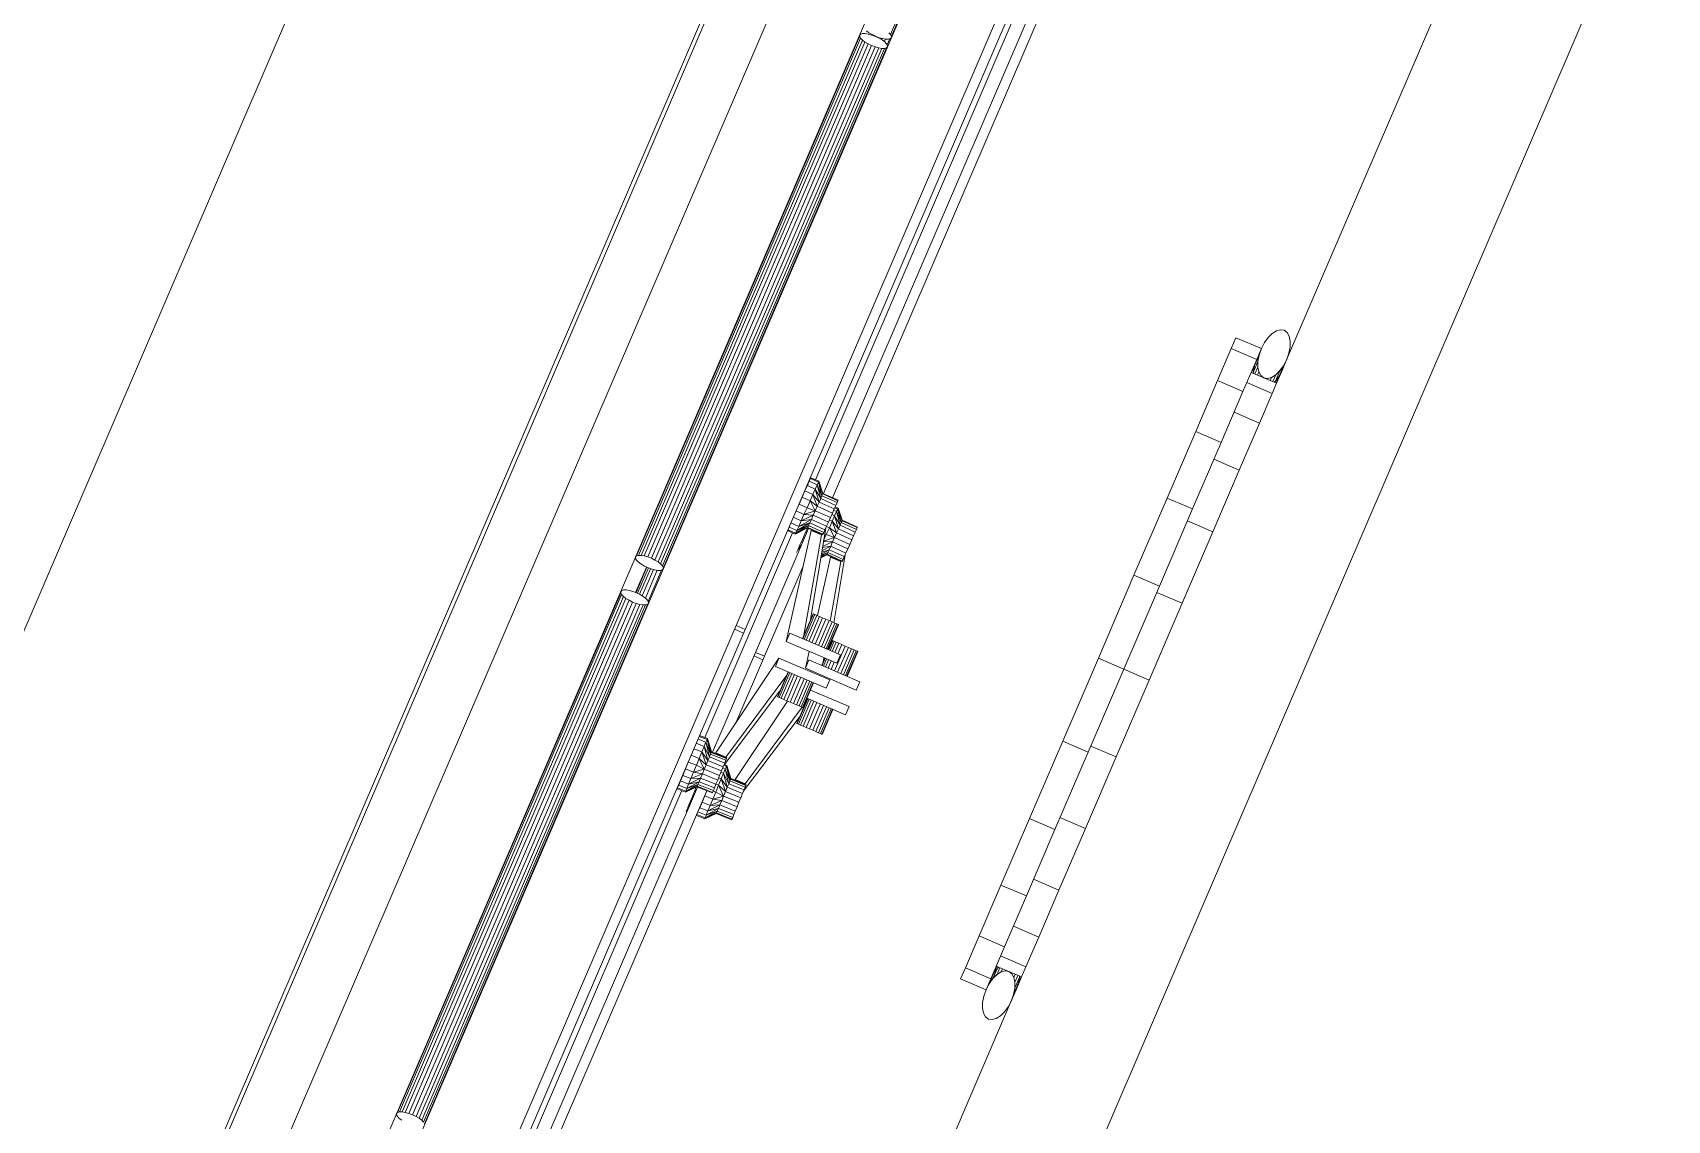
# Model space of a CAD drawing. Header units: metres. Extents: x -48 to 2360, y -1392 to 453.
# Drawn here: x 280.662 to 281.509, y -1328.339 to -1327.775 of the extents above; entities that cross this region are included whole.
import ezdxf

# ---------------------------------------------------------------- set-up
doc = ezdxf.new("R2010")
doc.units = ezdxf.units.M
doc.layers.add('MUEBLES', color=223, linetype='Continuous', lineweight=5, transparency=0.3)
doc.layers.add('TODO', color=210, linetype='Continuous', lineweight=5)

msp = doc.modelspace()

# ---------------------------------------------------------------- linework, layer by layer
at = {"layer": 'MUEBLES', "transparency": 33554687}
for p, q in [((281.28684, -1327.19937), (280.56762, -1328.87432)), ((280.61077, -1328.89284), (281.32999, -1327.21789)), ((281.34437, -1327.22407), (280.62515, -1328.89902)), ((281.02637, -1328.08202), (281.39486, -1327.22387)), ((281.39736, -1327.23098), (281.03106, -1328.08403)), ((280.41933, -1329.13968), (281.21259, -1327.29231)), ((281.07174, -1328.01359), (281.36511, -1327.33037)), ((281.36984, -1327.33228), (281.07638, -1328.01571)), ((281.06746, -1328.0064), (281.33832, -1327.3756)), ((281.31185, -1327.94424), (281.5314, -1327.43292)), ((281.04197, -1328.75435), (281.57081, -1327.52277)), ((281.10645, -1327.7755), (281.16559, -1327.63776)), ((281.10692, -1327.77639), (281.16606, -1327.63864)), ((281.09042, -1327.77648), (281.03258, -1327.91119)), ((281.0909, -1327.77736), (281.0333, -1327.9115)), ((281.09044, -1327.77576), (281.09042, -1327.77648)), ((281.09042, -1327.77648), (281.0909, -1327.77736)), ((281.09095, -1327.77524), (281.09044, -1327.77576)), ((281.0909, -1327.77736), (281.09183, -1327.77835)), ((281.09192, -1327.77498), (281.09095, -1327.77524)), ((281.09328, -1327.77497), (281.09192, -1327.77498)), ((281.09493, -1327.77523), (281.09328, -1327.77497)), ((281.0939, -1327.77353), (281.09522, -1327.77454)), ((281.09676, -1327.77574), (281.09493, -1327.77523)), ((281.09522, -1327.77454), (281.09685, -1327.77553)), ((281.09866, -1327.77646), (281.09676, -1327.77574)), ((281.09685, -1327.77553), (281.09868, -1327.77641)), ((281.09814, -1327.77626), (281.09818, -1327.77617)), ((281.09842, -1327.77628), (281.09839, -1327.77635)), ((281.10049, -1327.77734), (281.09866, -1327.77646)), ((281.09868, -1327.77641), (281.10058, -1327.77713)), ((281.09914, -1327.77658), (281.0991, -1327.77667)), ((281.10031, -1327.77702), (281.10023, -1327.77721)), ((281.10212, -1327.77832), (281.10049, -1327.77734)), ((281.10058, -1327.77713), (281.10241, -1327.77763)), ((281.10187, -1327.77748), (281.10164, -1327.77803)), ((281.10241, -1327.77763), (281.10407, -1327.77789)), ((281.10377, -1327.77785), (281.10321, -1327.77916)), ((281.10407, -1327.77789), (281.10542, -1327.77789)), ((281.10467, -1327.78088), (281.10603, -1327.77772)), ((281.10542, -1327.77789), (281.10639, -1327.77762)), ((281.10645, -1327.7755), (281.10552, -1327.77452)), ((281.10639, -1327.77762), (281.1069, -1327.77711)), ((281.10692, -1327.77639), (281.10645, -1327.7755)), ((281.1069, -1327.77711), (281.10692, -1327.77639)), ((281.09183, -1327.77835), (281.03444, -1327.91199)), ((281.09315, -1327.77937), (281.03593, -1327.91263)), ((281.09478, -1327.78035), (281.03766, -1327.91338)), ((281.09661, -1327.78123), (281.03953, -1327.91418)), ((281.04139, -1327.91498), (281.09851, -1327.78195)), ((281.04312, -1327.91572), (281.10034, -1327.78245)), ((281.04461, -1327.91636), (281.102, -1327.78271)), ((281.04575, -1327.91685), (281.10335, -1327.78271)), ((281.04647, -1327.91716), (281.10432, -1327.78244)), ((281.09183, -1327.77835), (281.09315, -1327.77937)), ((281.09315, -1327.77937), (281.09478, -1327.78035)), ((281.09478, -1327.78035), (281.09661, -1327.78123)), ((281.09661, -1327.78123), (281.09851, -1327.78195)), ((281.09851, -1327.78195), (281.10034, -1327.78245)), ((281.10034, -1327.78245), (281.102, -1327.78271)), ((281.102, -1327.78271), (281.10335, -1327.78271)), ((281.10345, -1327.77934), (281.10212, -1327.77832)), ((281.10335, -1327.78271), (281.10432, -1327.78244)), ((281.10438, -1327.78033), (281.10345, -1327.77934)), ((281.10432, -1327.78244), (281.10483, -1327.78193)), ((281.10485, -1327.78121), (281.10438, -1327.78033)), ((281.10483, -1327.78193), (281.10485, -1327.78121)), ((281.03258, -1327.91119), (280.97473, -1328.04591)), ((281.0333, -1327.9115), (280.9757, -1328.04564)), ((281.03444, -1327.91199), (280.97705, -1328.04564)), ((281.03593, -1327.91263), (280.97871, -1328.0459)), ((281.03766, -1327.91338), (280.98054, -1328.0464)), ((280.98244, -1328.04712), (281.03953, -1327.91418)), ((280.98426, -1328.048), (281.04139, -1327.91498)), ((280.9859, -1328.04899), (281.04312, -1327.91572)), ((280.98722, -1328.05001), (281.04461, -1327.91636)), ((280.98815, -1328.05099), (281.04575, -1327.91685)), ((280.98863, -1328.05187), (281.04647, -1327.91716)), ((281.30444, -1327.93049), (281.30229, -1327.93259)), ((281.30664, -1327.92912), (281.30444, -1327.93049)), ((281.30876, -1327.92857), (281.30664, -1327.92912)), ((281.31064, -1327.92888), (281.30876, -1327.92857)), ((281.31216, -1327.93003), (281.31064, -1327.92888)), ((281.31322, -1327.93195), (281.31216, -1327.93003)), ((281.28317, -1327.93838), (281.27603, -1327.95499)), ((281.2856, -1327.93272), (281.28317, -1327.93838)), ((281.29634, -1327.94404), (281.28317, -1327.93838)), ((281.29877, -1327.93837), (281.2856, -1327.93272)), ((281.29634, -1327.94404), (281.29877, -1327.93837)), ((281.29756, -1327.94181), (281.29868, -1327.93858)), ((281.29877, -1327.93837), (281.29762, -1327.94165)), ((281.29868, -1327.93858), (281.29873, -1327.93848)), ((281.30036, -1327.93528), (281.29877, -1327.93837)), ((281.30229, -1327.93259), (281.30036, -1327.93528)), ((281.31308, -1327.94074), (281.3137, -1327.93749)), ((281.31375, -1327.93449), (281.31322, -1327.93195)), ((281.3137, -1327.93749), (281.31375, -1327.93449)), ((281.2892, -1327.96065), (281.29634, -1327.94404)), ((281.2937, -1327.95078), (281.29524, -1327.94721)), ((281.29466, -1327.95036), (281.29696, -1327.94501)), ((281.29466, -1327.95036), (281.29524, -1327.94721)), ((281.29524, -1327.94721), (281.29756, -1327.94181)), ((281.29524, -1327.94721), (281.29634, -1327.94404)), ((281.29693, -1327.94797), (281.29696, -1327.94501)), ((281.29696, -1327.94501), (281.29756, -1327.94181)), ((281.29701, -1327.94491), (281.29696, -1327.94791)), ((281.29762, -1327.94165), (281.29701, -1327.94491)), ((281.31028, -1327.94727), (281.30796, -1327.95267)), ((281.31028, -1327.94727), (281.30837, -1327.94991)), ((281.30841, -1327.9498), (281.31034, -1327.94712)), ((281.31185, -1327.94424), (281.3095, -1327.94969)), ((281.31185, -1327.94424), (281.31028, -1327.94727)), ((281.31034, -1327.94712), (281.31194, -1327.94403)), ((281.31188, -1327.94413), (281.31185, -1327.94424)), ((281.31194, -1327.94403), (281.31308, -1327.94074)), ((281.27603, -1327.95499), (281.26469, -1327.98141)), ((281.2892, -1327.96065), (281.27603, -1327.95499)), ((281.3044, -1327.96159), (281.29123, -1327.95593)), ((281.30665, -1327.95634), (281.29348, -1327.95069)), ((281.29436, -1327.95107), (281.29466, -1327.95036)), ((281.29466, -1327.95119), (281.29466, -1327.95036)), ((281.29541, -1327.95151), (281.29693, -1327.94797)), ((281.29677, -1327.9521), (281.29747, -1327.95048)), ((281.29747, -1327.95048), (281.29693, -1327.94797)), ((281.29696, -1327.94791), (281.29748, -1327.95045)), ((281.29854, -1327.95237), (281.29747, -1327.95048)), ((281.29748, -1327.95045), (281.29854, -1327.95236)), ((281.29836, -1327.95278), (281.29854, -1327.95237)), ((281.29854, -1327.95236), (281.30006, -1327.95351)), ((281.30006, -1327.95351), (281.29854, -1327.95237)), ((281.30006, -1327.95351), (281.30195, -1327.95383)), ((281.30195, -1327.95383), (281.30006, -1327.95351)), ((281.30195, -1327.95383), (281.30177, -1327.95425)), ((281.30195, -1327.95383), (281.30406, -1327.95328)), ((281.30405, -1327.95331), (281.30195, -1327.95383)), ((281.30405, -1327.95331), (281.30336, -1327.95493)), ((281.30624, -1327.95197), (281.30405, -1327.95331)), ((281.30406, -1327.95328), (281.30627, -1327.95191)), ((281.30624, -1327.95197), (281.30472, -1327.95551)), ((281.30607, -1327.95526), (281.30547, -1327.95583)), ((281.30607, -1327.95526), (281.30577, -1327.95596)), ((281.30837, -1327.94991), (281.30607, -1327.95526)), ((281.30796, -1327.95267), (281.30607, -1327.95526)), ((281.30837, -1327.94991), (281.30624, -1327.95197)), ((281.30627, -1327.95191), (281.30841, -1327.9498)), ((281.30796, -1327.95267), (281.30642, -1327.95625)), ((281.3095, -1327.94969), (281.30665, -1327.95634)), ((281.3095, -1327.94969), (281.30796, -1327.95267)), ((281.27786, -1327.98707), (281.2892, -1327.96065)), ((281.29779, -1327.97697), (281.3044, -1327.96159)), ((281.3044, -1327.96159), (281.30665, -1327.95634)), ((281.29779, -1327.97697), (281.28462, -1327.97131)), ((281.26469, -1327.98141), (281.2499, -1328.01585)), ((281.27786, -1327.98707), (281.26469, -1327.98141)), ((281.28729, -1328.00143), (281.29779, -1327.97697)), ((281.26307, -1328.0215), (281.27786, -1327.98707)), ((281.28729, -1328.00143), (281.27412, -1327.99578)), ((281.06426, -1328.00714), (281.06487, -1328.00578)), ((281.06487, -1328.00578), (281.06508, -1328.00531)), ((281.06487, -1328.00578), (281.06901, -1328.00767)), ((281.06508, -1328.00531), (281.06922, -1328.0072)), ((281.2736, -1328.03332), (281.28729, -1328.00143)), ((281.06056, -1328.01545), (281.06203, -1328.01215)), ((281.06089, -1328.01472), (281.06083, -1328.01469)), ((281.06168, -1328.01295), (281.0616, -1328.01291)), ((281.06203, -1328.01215), (281.0633, -1328.00932)), ((281.06203, -1328.01215), (281.06617, -1328.01404)), ((281.06228, -1328.01159), (281.06219, -1328.01154)), ((281.06267, -1328.01073), (281.06255, -1328.01068)), ((281.0628, -1328.01044), (281.06268, -1328.01039)), ((281.0633, -1328.00932), (281.06426, -1328.00714)), ((281.0633, -1328.00932), (281.06744, -1328.01121)), ((281.06426, -1328.00714), (281.0684, -1328.00903)), ((281.06617, -1328.01404), (281.0647, -1328.01734)), ((281.06744, -1328.01121), (281.06617, -1328.01404)), ((281.06617, -1328.01404), (281.06846, -1328.0201)), ((281.06942, -1328.01793), (281.06617, -1328.01404)), ((281.0684, -1328.00903), (281.06744, -1328.01121)), ((281.07025, -1328.01608), (281.06744, -1328.01121)), ((281.06744, -1328.01121), (281.06942, -1328.01793)), ((281.0684, -1328.00903), (281.06901, -1328.00767)), ((281.0684, -1328.00903), (281.07025, -1328.01608)), ((281.0684, -1328.00903), (281.07088, -1328.01465)), ((281.06922, -1328.0072), (281.06901, -1328.00767)), ((281.06901, -1328.00767), (281.07128, -1328.01375)), ((281.06901, -1328.00767), (281.07088, -1328.01465)), ((281.06922, -1328.0072), (281.07128, -1328.01375)), ((281.06922, -1328.0072), (281.07142, -1328.01345)), ((281.07088, -1328.01465), (281.07025, -1328.01608)), ((281.07128, -1328.01375), (281.07088, -1328.01465)), ((281.07871, -1328.01822), (281.07088, -1328.01465)), ((281.07142, -1328.01345), (281.07128, -1328.01375)), ((281.07911, -1328.01733), (281.07128, -1328.01375)), ((281.07924, -1328.01702), (281.07142, -1328.01345)), ((281.06155, -1328.02442), (281.05746, -1328.02255)), ((281.05897, -1328.01903), (281.05899, -1328.01899)), ((281.05899, -1328.01899), (281.06056, -1328.01545)), ((281.05899, -1328.01899), (281.06313, -1328.02088)), ((281.05997, -1328.01678), (281.05994, -1328.01676)), ((281.06056, -1328.01545), (281.0647, -1328.01734)), ((281.06313, -1328.02088), (281.06155, -1328.02442)), ((281.06742, -1328.02242), (281.06155, -1328.02442)), ((281.0647, -1328.01734), (281.06313, -1328.02088)), ((281.06313, -1328.02088), (281.06742, -1328.02242)), ((281.06846, -1328.0201), (281.0647, -1328.01734)), ((281.0647, -1328.01734), (281.06742, -1328.02242)), ((281.06742, -1328.02242), (281.06639, -1328.02474)), ((281.06846, -1328.0201), (281.06742, -1328.02242)), ((281.06742, -1328.02242), (281.07525, -1328.02599)), ((281.06942, -1328.01793), (281.06846, -1328.0201)), ((281.07628, -1328.02367), (281.06846, -1328.0201)), ((281.07025, -1328.01608), (281.06942, -1328.01793)), ((281.07724, -1328.02151), (281.06942, -1328.01793)), ((281.07807, -1328.01965), (281.07025, -1328.01608)), ((281.07525, -1328.02599), (281.07628, -1328.02367)), ((281.07628, -1328.02367), (281.07724, -1328.02151)), ((281.07692, -1328.02224), (281.07842, -1328.02292)), ((281.07724, -1328.02151), (281.07807, -1328.01965)), ((281.07842, -1328.02292), (281.07746, -1328.0251)), ((281.07753, -1328.02087), (281.07903, -1328.02156)), ((281.07773, -1328.0204), (281.07924, -1328.02109)), ((281.07807, -1328.01965), (281.07871, -1328.01822)), ((281.07842, -1328.02292), (281.07903, -1328.02156)), ((281.07842, -1328.02292), (281.08027, -1328.02996)), ((281.07842, -1328.02292), (281.0809, -1328.02854)), ((281.07871, -1328.01822), (281.07911, -1328.01733)), ((281.07924, -1328.02109), (281.07903, -1328.02156)), ((281.07903, -1328.02156), (281.0813, -1328.02764)), ((281.07903, -1328.02156), (281.0809, -1328.02854)), ((281.07911, -1328.01733), (281.07924, -1328.01702)), ((281.07924, -1328.02109), (281.0813, -1328.02764)), ((281.07924, -1328.02109), (281.08144, -1328.02734)), ((281.2499, -1328.01585), (281.23268, -1328.05595)), ((281.24585, -1328.0616), (281.26307, -1328.0215)), ((281.26307, -1328.0215), (281.2499, -1328.01585)), ((281.03639, -1328.09591), (281.06398, -1328.03165)), ((281.05724, -1328.03409), (281.05328, -1328.03228)), ((281.05785, -1328.03273), (281.05387, -1328.03091)), ((281.05882, -1328.03055), (281.05481, -1328.02872)), ((281.06008, -1328.02772), (281.05603, -1328.02587)), ((281.06356, -1328.03109), (281.05704, -1328.03456)), ((281.06343, -1328.0314), (281.05704, -1328.03456)), ((281.06396, -1328.03019), (281.05724, -1328.03409)), ((281.06356, -1328.03109), (281.05724, -1328.03409)), ((281.0646, -1328.02877), (281.05785, -1328.03273)), ((281.06396, -1328.03019), (281.05785, -1328.03273)), ((281.05882, -1328.03055), (281.05785, -1328.03273)), ((281.06542, -1328.02691), (281.05882, -1328.03055)), ((281.06008, -1328.02772), (281.05882, -1328.03055)), ((281.05882, -1328.03055), (281.0646, -1328.02877)), ((281.06155, -1328.02442), (281.06008, -1328.02772)), ((281.06639, -1328.02474), (281.06008, -1328.02772)), ((281.06542, -1328.02691), (281.06008, -1328.02772)), ((281.06155, -1328.02442), (281.06639, -1328.02474)), ((281.06338, -1328.03142), (281.06222, -1328.03404)), ((281.06356, -1328.03109), (281.06343, -1328.0314)), ((281.06343, -1328.0314), (281.07125, -1328.03497)), ((281.06396, -1328.03019), (281.06356, -1328.03109)), ((281.06356, -1328.03109), (281.07139, -1328.03466)), ((281.0646, -1328.02877), (281.06396, -1328.03019)), ((281.06396, -1328.03019), (281.07178, -1328.03377)), ((281.06542, -1328.02691), (281.0646, -1328.02877)), ((281.0646, -1328.02877), (281.07242, -1328.03234)), ((281.07282, -1328.03145), (281.06497, -1328.07891)), ((281.06534, -1328.03263), (281.06547, -1328.03233)), ((281.06639, -1328.02474), (281.06542, -1328.02691)), ((281.06542, -1328.02691), (281.07325, -1328.03048)), ((281.06639, -1328.02474), (281.07421, -1328.02832)), ((281.07178, -1328.03377), (281.07242, -1328.03234)), ((281.07242, -1328.03234), (281.07325, -1328.03048)), ((281.07472, -1328.03123), (281.07315, -1328.03477)), ((281.07322, -1328.03054), (281.07472, -1328.03123)), ((281.07325, -1328.03048), (281.07421, -1328.02832)), ((281.07421, -1328.02832), (281.07525, -1328.02599)), ((281.07469, -1328.02724), (281.07619, -1328.02793)), ((281.07619, -1328.02793), (281.07472, -1328.03123)), ((281.07848, -1328.03399), (281.07472, -1328.03123)), ((281.07472, -1328.03123), (281.07744, -1328.03631)), ((281.07595, -1328.02441), (281.07746, -1328.0251)), ((281.07746, -1328.0251), (281.07619, -1328.02793)), ((281.07619, -1328.02793), (281.07848, -1328.03399)), ((281.07944, -1328.03182), (281.07619, -1328.02793)), ((281.08027, -1328.02996), (281.07746, -1328.0251)), ((281.07746, -1328.0251), (281.07944, -1328.03182)), ((281.07944, -1328.03182), (281.07848, -1328.03399)), ((281.08027, -1328.02996), (281.07944, -1328.03182)), ((281.08726, -1328.0354), (281.07944, -1328.03182)), ((281.0809, -1328.02854), (281.08027, -1328.02996)), ((281.08809, -1328.03354), (281.08027, -1328.02996)), ((281.0813, -1328.02764), (281.0809, -1328.02854)), ((281.08873, -1328.03211), (281.0809, -1328.02854)), ((281.08144, -1328.02734), (281.0813, -1328.02764)), ((281.08913, -1328.03121), (281.0813, -1328.02764)), ((281.08926, -1328.03091), (281.08144, -1328.02734)), ((281.08809, -1328.03354), (281.08873, -1328.03211)), ((281.08873, -1328.03211), (281.08913, -1328.03121)), ((281.08913, -1328.03121), (281.08926, -1328.03091)), ((281.2736, -1328.03332), (281.26043, -1328.02766)), ((281.01006, -1328.14007), (281.05564, -1328.03392)), ((281.0523, -1328.09025), (281.06534, -1328.03263)), ((281.05704, -1328.03456), (281.05308, -1328.03275)), ((281.05724, -1328.03409), (281.05704, -1328.03456)), ((281.05785, -1328.03273), (281.05724, -1328.03409)), ((281.05949, -1328.04017), (281.05852, -1328.04235)), ((281.05918, -1328.04086), (281.06034, -1328.04013)), ((281.05949, -1328.04017), (281.05918, -1328.04086)), ((281.06075, -1328.03734), (281.05949, -1328.04017)), ((281.06075, -1328.03734), (281.06002, -1328.03896)), ((281.06002, -1328.03896), (281.06107, -1328.03844)), ((281.06222, -1328.03404), (281.06075, -1328.03734)), ((281.06113, -1328.03648), (281.06202, -1328.03621)), ((281.07064, -1328.0349), (281.06147, -1328.08705)), ((281.06241, -1328.0336), (281.06315, -1328.0336)), ((281.07064, -1328.0349), (281.06534, -1328.03263)), ((281.07072, -1328.03472), (281.07064, -1328.0349)), ((281.07545, -1328.0408), (281.07085, -1328.04333)), ((281.07545, -1328.0408), (281.07116, -1328.04145)), ((281.07641, -1328.03863), (281.07122, -1328.04108)), ((281.07125, -1328.03497), (281.07139, -1328.03466)), ((281.07139, -1328.03466), (281.07178, -1328.03377)), ((281.07168, -1328.03832), (281.07641, -1328.03863)), ((281.07744, -1328.03631), (281.07169, -1328.03827)), ((281.07315, -1328.03477), (281.07175, -1328.03792)), ((281.07233, -1328.0344), (281.07315, -1328.03477)), ((281.07315, -1328.03477), (281.07744, -1328.03631)), ((281.07545, -1328.0408), (281.07462, -1328.04266)), ((281.07641, -1328.03863), (281.07545, -1328.0408)), ((281.07545, -1328.0408), (281.08327, -1328.04437)), ((281.07744, -1328.03631), (281.07641, -1328.03863)), ((281.07641, -1328.03863), (281.08423, -1328.04221)), ((281.07848, -1328.03399), (281.07744, -1328.03631)), ((281.07744, -1328.03631), (281.08527, -1328.03988)), ((281.0863, -1328.03756), (281.07848, -1328.03399)), ((281.08423, -1328.04221), (281.08527, -1328.03988)), ((281.08527, -1328.03988), (281.0863, -1328.03756)), ((281.0863, -1328.03756), (281.08726, -1328.0354)), ((281.08726, -1328.0354), (281.08809, -1328.03354)), ((281.25765, -1328.07044), (281.2736, -1328.03332)), ((280.97422, -1328.04642), (280.9742, -1328.04714)), ((280.9742, -1328.04714), (280.97467, -1328.04803)), ((280.97473, -1328.04591), (280.97422, -1328.04642)), ((280.97467, -1328.04803), (280.9756, -1328.04901)), ((280.9757, -1328.04564), (280.97473, -1328.04591)), ((280.9756, -1328.04901), (280.97693, -1328.05003)), ((280.97705, -1328.04564), (280.9757, -1328.04564)), ((280.97871, -1328.0459), (280.97705, -1328.04564)), ((280.98054, -1328.0464), (280.97871, -1328.0459)), ((280.98244, -1328.04712), (280.98054, -1328.0464)), ((280.98426, -1328.048), (280.98244, -1328.04712)), ((280.9859, -1328.04899), (280.98426, -1328.048)), ((280.98722, -1328.05001), (280.9859, -1328.04899)), ((281.05791, -1328.04371), (281.0577, -1328.04418)), ((281.05852, -1328.04235), (281.05791, -1328.04371)), ((281.05846, -1328.04247), (281.05973, -1328.04154)), ((281.05864, -1328.04206), (281.05989, -1328.04119)), ((281.0685, -1328.07684), (281.07536, -1328.04652)), ((281.07345, -1328.04529), (281.07027, -1328.04686)), ((281.07358, -1328.04498), (281.07029, -1328.04673)), ((281.07358, -1328.04498), (281.07032, -1328.04653)), ((281.07398, -1328.04408), (281.07038, -1328.04617)), ((281.07398, -1328.04408), (281.07049, -1328.04553)), ((281.07462, -1328.04266), (281.07057, -1328.04503)), ((281.07077, -1328.04385), (281.07462, -1328.04266)), ((281.07358, -1328.04498), (281.07345, -1328.04529)), ((281.07345, -1328.04529), (281.08127, -1328.04886)), ((281.07398, -1328.04408), (281.07358, -1328.04498)), ((281.07358, -1328.04498), (281.08141, -1328.04855)), ((281.07462, -1328.04266), (281.07398, -1328.04408)), ((281.07398, -1328.04408), (281.0818, -1328.04766)), ((281.07462, -1328.04266), (281.08244, -1328.04623)), ((281.08066, -1328.04879), (281.07522, -1328.07973)), ((281.07536, -1328.04652), (281.07549, -1328.04622)), ((281.08066, -1328.04879), (281.07536, -1328.04652)), ((281.08284, -1328.04534), (281.07702, -1328.0805)), ((281.08074, -1328.04861), (281.08066, -1328.04879)), ((281.08127, -1328.04886), (281.08141, -1328.04855)), ((281.08141, -1328.04855), (281.0818, -1328.04766)), ((281.0818, -1328.04766), (281.08244, -1328.04623)), ((281.08244, -1328.04623), (281.08327, -1328.04437)), ((281.08327, -1328.04437), (281.08423, -1328.04221)), ((280.97423, -1328.06482), (280.97989, -1328.05165)), ((280.98013, -1328.05177), (280.97448, -1328.06492)), ((280.98085, -1328.05207), (280.9752, -1328.06523)), ((280.98201, -1328.05251), (280.97632, -1328.06577)), ((280.97693, -1328.05003), (280.97856, -1328.05101)), ((280.98358, -1328.05297), (280.97773, -1328.06659)), ((280.97856, -1328.05101), (280.98039, -1328.05189)), ((280.98548, -1328.05333), (280.9793, -1328.06772)), ((280.98039, -1328.05189), (280.98229, -1328.05261)), ((280.98077, -1328.06944), (280.98774, -1328.05321)), ((280.98229, -1328.05261), (280.98412, -1328.05312)), ((280.98412, -1328.05312), (280.98577, -1328.05338)), ((280.98577, -1328.05338), (280.98713, -1328.05338)), ((280.98713, -1328.05338), (280.9881, -1328.05311)), ((280.98815, -1328.05099), (280.98722, -1328.05001)), ((280.9881, -1328.05311), (280.9886, -1328.0526)), ((280.98863, -1328.05187), (280.98815, -1328.05099)), ((280.9886, -1328.0526), (280.98863, -1328.05187)), ((281.06113, -1328.05122), (281.04108, -1328.09792)), ((281.23268, -1328.05595), (281.21421, -1328.09898)), ((281.24585, -1328.0616), (281.23268, -1328.05595)), ((280.96652, -1328.06504), (280.90867, -1328.19975)), ((280.96699, -1328.06592), (280.90939, -1328.20006)), ((280.96654, -1328.06432), (280.96652, -1328.06504)), ((280.96652, -1328.06504), (280.96699, -1328.06592)), ((280.96705, -1328.0638), (280.96654, -1328.06432)), ((280.96699, -1328.06592), (280.96792, -1328.06691)), ((280.96801, -1328.06354), (280.96705, -1328.0638)), ((280.96937, -1328.06353), (280.96801, -1328.06354)), ((280.97102, -1328.06379), (280.96937, -1328.06353)), ((280.97286, -1328.0643), (280.97102, -1328.06379)), ((280.97475, -1328.06502), (280.97286, -1328.0643)), ((280.97658, -1328.0659), (280.97475, -1328.06502)), ((280.97821, -1328.06688), (280.97658, -1328.0659)), ((281.22738, -1328.10463), (281.24585, -1328.0616)), ((281.25765, -1328.07044), (281.24448, -1328.06479)), ((280.96792, -1328.06691), (280.91053, -1328.20055)), ((280.96925, -1328.06793), (280.91202, -1328.20119)), ((280.97088, -1328.06891), (280.91376, -1328.20194)), ((280.97271, -1328.06979), (280.91562, -1328.20274)), ((280.91748, -1328.20354), (280.9746, -1328.07051)), ((280.91921, -1328.20428), (280.97644, -1328.07101)), ((280.9207, -1328.20492), (280.97809, -1328.07127)), ((280.92185, -1328.20541), (280.97944, -1328.07127)), ((280.92257, -1328.20572), (280.98041, -1328.071)), ((280.96792, -1328.06691), (280.96925, -1328.06793)), ((280.96925, -1328.06793), (280.97088, -1328.06891)), ((280.97088, -1328.06891), (280.97271, -1328.06979)), ((280.97271, -1328.06979), (280.9746, -1328.07051)), ((280.9746, -1328.07051), (280.97644, -1328.07101)), ((280.97644, -1328.07101), (280.97809, -1328.07127)), ((280.97809, -1328.07127), (280.97944, -1328.07127)), ((280.97954, -1328.0679), (280.97821, -1328.06688)), ((280.97944, -1328.07127), (280.98041, -1328.071)), ((280.98047, -1328.06889), (280.97954, -1328.0679)), ((280.98041, -1328.071), (280.98092, -1328.07049)), ((280.98094, -1328.06977), (280.98047, -1328.06889)), ((280.98092, -1328.07049), (280.98094, -1328.06977)), ((281.24054, -1328.11029), (281.25765, -1328.07044)), ((281.02637, -1328.08202), (280.65709, -1328.94203)), ((281.03106, -1328.08403), (281.02637, -1328.08202)), ((281.06627, -1328.07588), (281.06073, -1328.08878)), ((281.06649, -1328.07598), (281.06095, -1328.08888)), ((281.06715, -1328.07626), (281.06161, -1328.08916)), ((281.06819, -1328.07671), (281.06265, -1328.08961)), ((281.06956, -1328.0773), (281.06402, -1328.0902)), ((281.07115, -1328.07798), (281.06561, -1328.09088)), ((281.06649, -1328.07598), (281.06627, -1328.07588)), ((281.06715, -1328.07626), (281.06649, -1328.07598)), ((281.06819, -1328.07671), (281.06715, -1328.07626)), ((281.06731, -1328.09161), (281.07285, -1328.07871)), ((281.06956, -1328.0773), (281.06819, -1328.07671)), ((281.06901, -1328.09234), (281.07455, -1328.07944)), ((281.07115, -1328.07798), (281.06956, -1328.0773)), ((281.0706, -1328.09302), (281.07614, -1328.08012)), ((281.07285, -1328.07871), (281.07115, -1328.07798)), ((281.07197, -1328.09361), (281.07751, -1328.08071)), ((281.07455, -1328.07944), (281.07285, -1328.07871)), ((281.07301, -1328.09406), (281.07855, -1328.08116)), ((281.07367, -1328.09434), (281.07921, -1328.08144)), ((281.07389, -1328.09444), (281.07943, -1328.08154)), ((281.07614, -1328.08012), (281.07455, -1328.07944)), ((281.07751, -1328.08071), (281.07614, -1328.08012)), ((281.07855, -1328.08116), (281.07751, -1328.08071)), ((281.07921, -1328.08144), (281.07855, -1328.08116)), ((281.07943, -1328.08154), (281.07921, -1328.08144)), ((280.66177, -1328.94404), (281.03106, -1328.08403)), ((281.03026, -1328.08589), (281.02557, -1328.08387)), ((281.05414, -1328.08595), (281.0523, -1328.09025)), ((281.0523, -1328.09025), (281.07863, -1328.10156)), ((281.08048, -1328.09726), (281.05414, -1328.08595)), ((281.07629, -1328.08977), (281.07422, -1328.09458)), ((281.07651, -1328.08987), (281.07445, -1328.09467)), ((281.07523, -1328.09133), (281.07499, -1328.0928)), ((281.07717, -1328.09015), (281.0751, -1328.09496)), ((281.07821, -1328.0906), (281.07615, -1328.0954)), ((281.07651, -1328.08987), (281.07629, -1328.08977)), ((281.07717, -1328.09015), (281.07651, -1328.08987)), ((281.07821, -1328.0906), (281.07717, -1328.09015)), ((281.07958, -1328.09118), (281.07751, -1328.09599)), ((281.07958, -1328.09118), (281.07821, -1328.0906)), ((281.08117, -1328.09187), (281.07958, -1328.09118)), ((281.03639, -1328.09591), (281.01416, -1328.14769)), ((281.0486, -1328.09885), (281.0158, -1328.148)), ((281.02638, -1328.13215), (281.04108, -1328.09792)), ((281.04028, -1328.09978), (281.03559, -1328.09776)), ((281.04108, -1328.09792), (281.03639, -1328.09591)), ((281.04676, -1328.10315), (281.0486, -1328.09885)), ((281.0486, -1328.09885), (281.07494, -1328.11016)), ((281.06232, -1328.10414), (281.06429, -1328.09541)), ((281.06416, -1328.09984), (281.06232, -1328.10414)), ((281.0905, -1328.11115), (281.06416, -1328.09984)), ((281.07238, -1328.09888), (281.07075, -1328.10267)), ((281.0726, -1328.09897), (281.07097, -1328.10277)), ((281.07189, -1328.09867), (281.07149, -1328.10094)), ((281.07326, -1328.09926), (281.07163, -1328.10305)), ((281.0743, -1328.0997), (281.07267, -1328.1035)), ((281.07733, -1328.1055), (281.08287, -1328.0926)), ((281.07863, -1328.10156), (281.08048, -1328.09726)), ((281.07903, -1328.10623), (281.08457, -1328.09333)), ((281.08117, -1328.09187), (281.0791, -1328.09667)), ((281.08062, -1328.10691), (281.08616, -1328.09401)), ((281.08287, -1328.0926), (281.08117, -1328.09187)), ((281.08199, -1328.1075), (281.08753, -1328.0946)), ((281.08457, -1328.09333), (281.08287, -1328.0926)), ((281.08303, -1328.10795), (281.08857, -1328.09505)), ((281.08369, -1328.10823), (281.08923, -1328.09533)), ((281.08392, -1328.10833), (281.08945, -1328.09543)), ((281.08616, -1328.09401), (281.08457, -1328.09333)), ((281.08753, -1328.0946), (281.08616, -1328.09401)), ((281.08857, -1328.09505), (281.08753, -1328.0946)), ((281.08923, -1328.09533), (281.08857, -1328.09505)), ((281.08945, -1328.09543), (281.08923, -1328.09533)), ((281.21421, -1328.09898), (281.19573, -1328.14201)), ((281.21421, -1328.09898), (281.22738, -1328.10463)), ((281.0211, -1328.15027), (281.0526, -1328.10771)), ((281.07309, -1328.11446), (281.04676, -1328.10315)), ((281.0478, -1328.11888), (281.05334, -1328.10598)), ((281.04803, -1328.11898), (281.05357, -1328.10608)), ((281.04868, -1328.11926), (281.05422, -1328.10636)), ((281.04973, -1328.11971), (281.05527, -1328.10681)), ((281.05109, -1328.1203), (281.05663, -1328.10739)), ((281.05268, -1328.12098), (281.05822, -1328.10808)), ((281.06232, -1328.10414), (281.08865, -1328.11545)), ((281.07567, -1328.10029), (281.07404, -1328.10408)), ((281.07726, -1328.10097), (281.07563, -1328.10477)), ((281.2089, -1328.14767), (281.22738, -1328.10463)), ((281.24054, -1328.11029), (281.22738, -1328.10463)), ((281.02009, -1328.15423), (281.0491, -1328.11586)), ((281.05992, -1328.10881), (281.05439, -1328.12171)), ((281.06163, -1328.10954), (281.05609, -1328.12244)), ((281.06322, -1328.11022), (281.05768, -1328.12312)), ((281.06458, -1328.11081), (281.05904, -1328.12371)), ((281.06563, -1328.11126), (281.06009, -1328.12416)), ((281.06628, -1328.11154), (281.06075, -1328.12444)), ((281.06651, -1328.11164), (281.06097, -1328.12454)), ((281.06488, -1328.11543), (281.08496, -1328.12405)), ((281.07494, -1328.11016), (281.07309, -1328.11446)), ((281.08865, -1328.11545), (281.0905, -1328.11115)), ((281.22343, -1328.15013), (281.24054, -1328.11029)), ((281.05303, -1328.12113), (281.02582, -1328.16189)), ((281.03112, -1328.16416), (281.06057, -1328.12437)), ((281.04803, -1328.11898), (281.0478, -1328.11888)), ((281.04868, -1328.11926), (281.04803, -1328.11898)), ((281.04973, -1328.11971), (281.04868, -1328.11926)), ((281.05109, -1328.1203), (281.04973, -1328.11971)), ((281.05268, -1328.12098), (281.05109, -1328.1203)), ((281.05439, -1328.12171), (281.05268, -1328.12098)), ((281.05609, -1328.12244), (281.05439, -1328.12171)), ((281.05768, -1328.12312), (281.05609, -1328.12244)), ((281.05904, -1328.12371), (281.05768, -1328.12312)), ((281.05782, -1328.13277), (281.06336, -1328.11987)), ((281.05805, -1328.13287), (281.06359, -1328.11997)), ((281.0587, -1328.13315), (281.06424, -1328.12025)), ((281.06009, -1328.12416), (281.05904, -1328.12371)), ((281.05975, -1328.1336), (281.06529, -1328.1207)), ((281.06075, -1328.12444), (281.06009, -1328.12416)), ((281.06097, -1328.12454), (281.06075, -1328.12444)), ((281.06111, -1328.13418), (281.06665, -1328.12128)), ((281.06169, -1328.12285), (281.06262, -1328.1216)), ((281.0627, -1328.13487), (281.06824, -1328.12197)), ((281.08311, -1328.12835), (281.06303, -1328.11973)), ((281.06995, -1328.1227), (281.06441, -1328.1356)), ((281.07165, -1328.12343), (281.06611, -1328.13633)), ((281.07324, -1328.12411), (281.0677, -1328.13701)), ((281.0746, -1328.1247), (281.06906, -1328.1376)), ((281.07565, -1328.12515), (281.07011, -1328.13805)), ((281.07631, -1328.12543), (281.07077, -1328.13833)), ((281.07653, -1328.12553), (281.07099, -1328.13843)), ((281.08496, -1328.12405), (281.08311, -1328.12835)), ((281.03011, -1328.16812), (281.05912, -1328.12975)), ((281.05805, -1328.13287), (281.05782, -1328.13277)), ((281.0587, -1328.13315), (281.05805, -1328.13287)), ((281.05975, -1328.1336), (281.0587, -1328.13315)), ((281.06111, -1328.13418), (281.05975, -1328.1336)), ((281.01072, -1328.1425), (281.00666, -1328.14086)), ((281.01129, -1328.14112), (281.00725, -1328.13949)), ((281.01148, -1328.14065), (281.00745, -1328.13902)), ((281.00981, -1328.1447), (281.01072, -1328.1425)), ((281.01072, -1328.1425), (281.01129, -1328.14112)), ((281.01309, -1328.14868), (281.01072, -1328.1425)), ((281.01249, -1328.15012), (281.01072, -1328.1425)), ((281.01129, -1328.14112), (281.01148, -1328.14065)), ((281.01309, -1328.14868), (281.01129, -1328.14112)), ((281.01346, -1328.14777), (281.01129, -1328.14112)), ((281.01359, -1328.14746), (281.01148, -1328.14065)), ((281.01346, -1328.14777), (281.01148, -1328.14065)), ((281.0627, -1328.13487), (281.06111, -1328.13418)), ((281.06441, -1328.1356), (281.0627, -1328.13487)), ((281.06611, -1328.13633), (281.06441, -1328.1356)), ((281.0677, -1328.13701), (281.06611, -1328.13633)), ((281.06906, -1328.1376), (281.0677, -1328.13701)), ((281.07011, -1328.13805), (281.06906, -1328.1376)), ((281.07077, -1328.13833), (281.07011, -1328.13805)), ((281.07099, -1328.13843), (281.07077, -1328.13833)), ((281.19573, -1328.14201), (281.17851, -1328.18211)), ((281.19573, -1328.14201), (281.2089, -1328.14767)), ((281.00724, -1328.1509), (281.00307, -1328.14922)), ((281.00862, -1328.14756), (281.00449, -1328.1459)), ((281.00981, -1328.1447), (281.00572, -1328.14305)), ((281.00576, -1328.15448), (281.00724, -1328.1509)), ((281.00724, -1328.1509), (281.00862, -1328.14756)), ((281.00724, -1328.1509), (281.01081, -1328.15419)), ((281.00983, -1328.15654), (281.00724, -1328.1509)), ((281.00862, -1328.14756), (281.00981, -1328.1447)), ((281.01081, -1328.15419), (281.00862, -1328.14756)), ((281.01171, -1328.152), (281.00862, -1328.14756)), ((281.00981, -1328.1447), (281.01249, -1328.15012)), ((281.01171, -1328.152), (281.00981, -1328.1447)), ((281.01171, -1328.152), (281.01249, -1328.15012)), ((281.01249, -1328.15012), (281.01309, -1328.14868)), ((281.01249, -1328.15012), (281.02047, -1328.15333)), ((281.01309, -1328.14868), (281.01346, -1328.14777)), ((281.01309, -1328.14868), (281.02106, -1328.15189)), ((281.01346, -1328.14777), (281.01359, -1328.14746)), ((281.01346, -1328.14777), (281.02144, -1328.15098)), ((281.01359, -1328.14746), (281.02157, -1328.15067)), ((281.0158, -1328.148), (281.01567, -1328.1483)), ((281.0211, -1328.15027), (281.0158, -1328.148)), ((281.02102, -1328.15045), (281.0211, -1328.15027)), ((281.02144, -1328.15098), (281.02106, -1328.15189)), ((281.02157, -1328.15067), (281.02144, -1328.15098)), ((281.19168, -1328.18777), (281.2089, -1328.14767)), ((281.20749, -1328.18726), (281.22343, -1328.15013)), ((281.21027, -1328.14448), (281.22343, -1328.15013)), ((281.00006, -1328.15636), (280.99868, -1328.1597)), ((280.99901, -1328.1589), (280.99893, -1328.15887)), ((280.99975, -1328.15711), (280.99969, -1328.15708)), ((281.00154, -1328.15278), (281.00006, -1328.15636)), ((281.00006, -1328.15636), (281.00428, -1328.15806)), ((281.00061, -1328.15502), (281.00058, -1328.15501)), ((281.00156, -1328.15274), (281.00154, -1328.15278)), ((281.00154, -1328.15278), (281.00576, -1328.15448)), ((281.0029, -1328.1614), (281.00428, -1328.15806)), ((281.0029, -1328.1614), (281.00886, -1328.15889)), ((281.00428, -1328.15806), (281.00576, -1328.15448)), ((281.00428, -1328.15806), (281.00983, -1328.15654)), ((281.00886, -1328.15889), (281.00428, -1328.15806)), ((281.00576, -1328.15448), (281.00983, -1328.15654)), ((281.00796, -1328.16108), (281.00886, -1328.15889)), ((281.00886, -1328.15889), (281.00983, -1328.15654)), ((281.01684, -1328.1621), (281.00886, -1328.15889)), ((281.00983, -1328.15654), (281.01081, -1328.15419)), ((281.00983, -1328.15654), (281.01781, -1328.15975)), ((281.01081, -1328.15419), (281.01171, -1328.152)), ((281.01081, -1328.15419), (281.01878, -1328.1574)), ((281.01171, -1328.152), (281.01969, -1328.15521)), ((281.01878, -1328.1574), (281.01781, -1328.15975)), ((281.01983, -1328.15859), (281.01851, -1328.15806)), ((281.01864, -1328.16145), (281.01983, -1328.15859)), ((281.01969, -1328.15521), (281.01878, -1328.1574)), ((281.02074, -1328.15639), (281.01942, -1328.15586)), ((281.02047, -1328.15333), (281.01969, -1328.15521)), ((281.01983, -1328.15859), (281.02074, -1328.15639)), ((281.01983, -1328.15859), (281.02251, -1328.16401)), ((281.02173, -1328.16589), (281.01983, -1328.15859)), ((281.02131, -1328.15501), (281.01999, -1328.15448)), ((281.0215, -1328.15453), (281.02025, -1328.15403)), ((281.02106, -1328.15189), (281.02047, -1328.15333)), ((281.02074, -1328.15639), (281.02131, -1328.15501)), ((281.02311, -1328.16256), (281.02074, -1328.15639)), ((281.02251, -1328.16401), (281.02074, -1328.15639)), ((281.02131, -1328.15501), (281.0215, -1328.15453)), ((281.02311, -1328.16256), (281.02131, -1328.15501)), ((281.02348, -1328.16166), (281.02131, -1328.15501)), ((281.02361, -1328.16135), (281.0215, -1328.15453)), ((281.02348, -1328.16166), (281.0215, -1328.15453)), ((280.7069, -1328.84608), (280.99824, -1328.1676)), ((281.0064, -1328.16575), (280.71118, -1328.85327)), ((280.71582, -1328.85539), (281.01114, -1328.16765)), ((280.99601, -1328.16615), (280.99581, -1328.16662)), ((280.99581, -1328.16662), (281.00004, -1328.16832)), ((280.99658, -1328.16477), (280.99601, -1328.16615)), ((280.99601, -1328.16615), (281.00023, -1328.16785)), ((280.99749, -1328.16257), (280.99658, -1328.16477)), ((280.99658, -1328.16477), (281.0008, -1328.16647)), ((280.99868, -1328.1597), (280.99749, -1328.16257)), ((280.99749, -1328.16257), (281.00171, -1328.16427)), ((280.99796, -1328.16143), (280.99784, -1328.16138)), ((280.99808, -1328.16114), (280.99797, -1328.16109)), ((280.99844, -1328.16027), (280.99834, -1328.16023)), ((280.99868, -1328.1597), (281.0029, -1328.1614)), ((281.00004, -1328.16832), (281.00621, -1328.16531)), ((281.00004, -1328.16832), (281.00608, -1328.16562)), ((281.00004, -1328.16832), (281.00023, -1328.16785)), ((281.00023, -1328.16785), (281.00658, -1328.1644)), ((281.00023, -1328.16785), (281.00621, -1328.16531)), ((281.0008, -1328.16647), (281.00023, -1328.16785)), ((281.0008, -1328.16647), (281.00718, -1328.16296)), ((281.0008, -1328.16647), (281.00171, -1328.16427)), ((281.0008, -1328.16647), (281.00658, -1328.1644)), ((281.00171, -1328.16427), (281.00796, -1328.16108)), ((281.00171, -1328.16427), (281.0029, -1328.1614)), ((281.00718, -1328.16296), (281.00171, -1328.16427)), ((281.00796, -1328.16108), (281.0029, -1328.1614)), ((281.00476, -1328.16811), (281.00573, -1328.16577)), ((281.00559, -1328.16764), (281.00494, -1328.16766)), ((281.00608, -1328.16562), (281.00621, -1328.16531)), ((281.01406, -1328.16883), (281.00608, -1328.16562)), ((281.00621, -1328.16531), (281.00658, -1328.1644)), ((281.01418, -1328.16852), (281.00621, -1328.16531)), ((281.00658, -1328.1644), (281.00718, -1328.16296)), ((281.01456, -1328.16761), (281.00658, -1328.1644)), ((281.00718, -1328.16296), (281.00796, -1328.16108)), ((281.01516, -1328.16617), (281.00718, -1328.16296)), ((281.01593, -1328.16429), (281.00796, -1328.16108)), ((281.01115, -1328.16766), (281.01008, -1328.17025)), ((281.01456, -1328.16761), (281.01418, -1328.16852)), ((281.01446, -1328.16784), (281.01578, -1328.16837)), ((281.01516, -1328.16617), (281.01456, -1328.16761)), ((281.01593, -1328.16429), (281.01516, -1328.16617)), ((281.01578, -1328.16837), (281.01726, -1328.16479)), ((281.01684, -1328.1621), (281.01593, -1328.16429)), ((281.01726, -1328.16479), (281.01595, -1328.16426)), ((281.01781, -1328.15975), (281.01684, -1328.1621)), ((281.01726, -1328.16479), (281.01864, -1328.16145)), ((281.01726, -1328.16479), (281.02083, -1328.16808)), ((281.01985, -1328.17043), (281.01726, -1328.16479)), ((281.01864, -1328.16145), (281.01733, -1328.16092)), ((281.02083, -1328.16808), (281.01864, -1328.16145)), ((281.02173, -1328.16589), (281.01864, -1328.16145)), ((281.02083, -1328.16808), (281.02173, -1328.16589)), ((281.02173, -1328.16589), (281.02251, -1328.16401)), ((281.02173, -1328.16589), (281.02971, -1328.1691)), ((281.02251, -1328.16401), (281.02311, -1328.16256)), ((281.02251, -1328.16401), (281.03049, -1328.16722)), ((281.02311, -1328.16256), (281.02348, -1328.16166)), ((281.02311, -1328.16256), (281.03108, -1328.16578)), ((281.02348, -1328.16166), (281.02361, -1328.16135)), ((281.02348, -1328.16166), (281.03146, -1328.16487)), ((281.02361, -1328.16135), (281.03159, -1328.16456)), ((281.02582, -1328.16189), (281.02569, -1328.16219)), ((281.03112, -1328.16416), (281.02582, -1328.16189)), ((281.03049, -1328.16722), (281.02971, -1328.1691)), ((281.03108, -1328.16578), (281.03049, -1328.16722)), ((281.03104, -1328.16434), (281.03112, -1328.16416)), ((281.03146, -1328.16487), (281.03108, -1328.16578)), ((281.03159, -1328.16456), (281.03146, -1328.16487)), ((281.00197, -1328.17606), (281.00123, -1328.17664)), ((281.00128, -1328.17651), (281.00219, -1328.17432)), ((281.00214, -1328.17567), (281.0014, -1328.17623)), ((281.0019, -1328.17502), (281.00219, -1328.17432)), ((281.00263, -1328.17452), (281.0019, -1328.17502)), ((281.00219, -1328.17432), (281.00338, -1328.17145)), ((281.0027, -1328.17309), (281.00338, -1328.17145)), ((281.00342, -1328.1727), (281.0027, -1328.17309)), ((281.00338, -1328.17145), (281.00476, -1328.16811)), ((281.00443, -1328.17035), (281.00374, -1328.17059)), ((281.00751, -1328.17646), (281.0066, -1328.17866)), ((281.0087, -1328.17359), (281.00751, -1328.17646)), ((281.00751, -1328.17646), (281.01173, -1328.17816)), ((281.00798, -1328.17532), (281.00786, -1328.17527)), ((281.0081, -1328.17503), (281.00799, -1328.17498)), ((281.00846, -1328.17416), (281.00836, -1328.17412)), ((281.01008, -1328.17025), (281.0087, -1328.17359)), ((281.0087, -1328.17359), (281.01292, -1328.17529)), ((281.00903, -1328.17279), (281.00895, -1328.17275)), ((281.00977, -1328.171), (281.00971, -1328.17097)), ((281.01008, -1328.17025), (281.0143, -1328.17195)), ((281.01063, -1328.16891), (281.0106, -1328.1689)), ((281.01173, -1328.17816), (281.01798, -1328.17497)), ((281.01173, -1328.17816), (281.01292, -1328.17529)), ((281.01292, -1328.17529), (281.0143, -1328.17195)), ((281.01292, -1328.17529), (281.01888, -1328.17278)), ((281.01798, -1328.17497), (281.01292, -1328.17529)), ((281.01418, -1328.16852), (281.01406, -1328.16883)), ((281.0143, -1328.17195), (281.01578, -1328.16837)), ((281.0143, -1328.17195), (281.01985, -1328.17043)), ((281.01888, -1328.17278), (281.0143, -1328.17195)), ((281.01578, -1328.16837), (281.01985, -1328.17043)), ((281.0172, -1328.17685), (281.01798, -1328.17497)), ((281.01798, -1328.17497), (281.01888, -1328.17278)), ((281.02595, -1328.17818), (281.01798, -1328.17497)), ((281.01888, -1328.17278), (281.01985, -1328.17043)), ((281.02686, -1328.17599), (281.01888, -1328.17278)), ((281.01985, -1328.17043), (281.02083, -1328.16808)), ((281.01985, -1328.17043), (281.02783, -1328.17364)), ((281.02083, -1328.16808), (281.0288, -1328.17129)), ((281.02686, -1328.17599), (281.02595, -1328.17818)), ((281.02783, -1328.17364), (281.02686, -1328.17599)), ((281.0288, -1328.17129), (281.02783, -1328.17364)), ((281.02971, -1328.1691), (281.0288, -1328.17129)), ((281.00071, -1328.1779), (281.00052, -1328.17837)), ((281.00052, -1328.17837), (281.00071, -1328.1779)), ((281.00071, -1328.1779), (281.00128, -1328.17651)), ((281.00603, -1328.18004), (281.00583, -1328.18051)), ((281.00583, -1328.18051), (281.01006, -1328.18221)), ((281.0066, -1328.17866), (281.00603, -1328.18004)), ((281.00603, -1328.18004), (281.01025, -1328.18174)), ((281.0066, -1328.17866), (281.01082, -1328.18036)), ((281.01006, -1328.18221), (281.01623, -1328.1792)), ((281.01006, -1328.18221), (281.0161, -1328.17951)), ((281.01006, -1328.18221), (281.01025, -1328.18174)), ((281.01025, -1328.18174), (281.0166, -1328.17829)), ((281.01025, -1328.18174), (281.01623, -1328.1792)), ((281.01082, -1328.18036), (281.01025, -1328.18174)), ((281.01082, -1328.18036), (281.0172, -1328.17685)), ((281.01082, -1328.18036), (281.01173, -1328.17816)), ((281.01082, -1328.18036), (281.0166, -1328.17829)), ((281.0172, -1328.17685), (281.01173, -1328.17816)), ((281.0161, -1328.17951), (281.01623, -1328.1792)), ((281.02408, -1328.18272), (281.0161, -1328.17951)), ((281.01623, -1328.1792), (281.0166, -1328.17829)), ((281.0242, -1328.18241), (281.01623, -1328.1792)), ((281.0166, -1328.17829), (281.0172, -1328.17685)), ((281.02458, -1328.1815), (281.0166, -1328.17829)), ((281.02518, -1328.18006), (281.0172, -1328.17685)), ((281.0242, -1328.18241), (281.02408, -1328.18272)), ((281.02458, -1328.1815), (281.0242, -1328.18241)), ((281.02518, -1328.18006), (281.02458, -1328.1815)), ((281.02595, -1328.17818), (281.02518, -1328.18006)), ((281.17851, -1328.18211), (281.16372, -1328.21655)), ((281.17851, -1328.18211), (281.19168, -1328.18777)), ((281.19432, -1328.18161), (281.20749, -1328.18726)), ((281.17689, -1328.2222), (281.19168, -1328.18777)), ((281.1938, -1328.21915), (281.20749, -1328.18726)), ((280.90867, -1328.19975), (280.85083, -1328.33447)), ((280.90939, -1328.20006), (280.85179, -1328.3342)), ((280.91053, -1328.20055), (280.85315, -1328.3342)), ((280.91202, -1328.20119), (280.8548, -1328.33446)), ((280.91376, -1328.20194), (280.85663, -1328.33497)), ((280.85853, -1328.33568), (280.91562, -1328.20274)), ((280.86036, -1328.33656), (280.91748, -1328.20354)), ((280.86199, -1328.33755), (280.91921, -1328.20428)), ((280.86332, -1328.33857), (280.9207, -1328.20492)), ((280.86425, -1328.33955), (280.92185, -1328.20541)), ((280.86472, -1328.34043), (280.92257, -1328.20572)), ((281.16372, -1328.21655), (281.15238, -1328.24297)), ((281.16372, -1328.21655), (281.17689, -1328.2222)), ((281.18063, -1328.21349), (281.1938, -1328.21915)), ((281.16555, -1328.24862), (281.17689, -1328.2222)), ((281.1833, -1328.24361), (281.1938, -1328.21915)), ((281.15238, -1328.24297), (281.14525, -1328.25958)), ((281.15238, -1328.24297), (281.16555, -1328.24862)), ((281.17013, -1328.23796), (281.1833, -1328.24361)), ((281.17669, -1328.25899), (281.1833, -1328.24361)), ((281.15842, -1328.26523), (281.16555, -1328.24862)), ((281.14525, -1328.25958), (281.14281, -1328.26524)), ((281.14525, -1328.25958), (281.15842, -1328.26523)), ((281.15955, -1328.26501), (281.16185, -1328.25966)), ((281.15996, -1328.26225), (281.1615, -1328.25868)), ((281.15996, -1328.26225), (281.16185, -1328.25966)), ((281.16127, -1328.25858), (281.17444, -1328.26424)), ((281.16168, -1328.26296), (281.1632, -1328.25941)), ((281.16185, -1328.25966), (281.16215, -1328.25896)), ((281.16185, -1328.25966), (281.16245, -1328.25909)), ((281.16352, -1328.25334), (281.17669, -1328.25899)), ((281.16597, -1328.2611), (281.16385, -1328.26165)), ((281.16387, -1328.26162), (281.16456, -1328.26)), ((281.16387, -1328.26162), (281.16597, -1328.26109)), ((281.16597, -1328.26109), (281.16615, -1328.26068)), ((281.16597, -1328.26109), (281.16786, -1328.26141)), ((281.16786, -1328.26141), (281.16597, -1328.2611)), ((281.17444, -1328.26424), (281.17669, -1328.25899)), ((281.14281, -1328.26524), (281.15598, -1328.2709)), ((281.15598, -1328.2709), (281.15842, -1328.26523)), ((281.15758, -1328.26781), (281.15598, -1328.2709)), ((281.15607, -1328.27069), (281.15764, -1328.26765)), ((281.15951, -1328.26512), (281.15758, -1328.26781)), ((281.15764, -1328.26765), (281.15996, -1328.26225)), ((281.15764, -1328.26765), (281.15955, -1328.26501)), ((281.15842, -1328.26523), (281.15996, -1328.26225)), ((281.16165, -1328.26302), (281.15951, -1328.26512)), ((281.15955, -1328.26501), (281.16168, -1328.26296)), ((281.16385, -1328.26165), (281.16165, -1328.26302)), ((281.16168, -1328.26296), (281.16387, -1328.26162)), ((281.16786, -1328.26141), (281.16938, -1328.26255)), ((281.16938, -1328.26256), (281.16786, -1328.26141)), ((281.16956, -1328.26214), (281.16938, -1328.26255)), ((281.16938, -1328.26255), (281.17045, -1328.26445)), ((281.17044, -1328.26447), (281.16938, -1328.26256)), ((281.17268, -1328.26771), (281.17036, -1328.27311)), ((281.17096, -1328.26702), (281.17044, -1328.26447)), ((281.17115, -1328.26282), (281.17045, -1328.26445)), ((281.17045, -1328.26445), (281.17099, -1328.26695)), ((281.17091, -1328.27002), (281.17096, -1328.26702)), ((281.17326, -1328.26456), (281.17096, -1328.26991)), ((281.17099, -1328.26695), (281.17096, -1328.26991)), ((281.17251, -1328.26341), (281.17099, -1328.26695)), ((281.17444, -1328.26424), (281.17158, -1328.27089)), ((281.17268, -1328.26771), (281.17158, -1328.27089)), ((281.17422, -1328.26414), (281.17268, -1328.26771)), ((281.17326, -1328.26456), (281.17268, -1328.26771)), ((281.17326, -1328.26373), (281.17326, -1328.26456)), ((281.17356, -1328.26386), (281.17326, -1328.26456)), ((280.94968, -1328.78766), (281.16924, -1328.27634)), ((281.15422, -1328.27743), (281.15417, -1328.28043)), ((281.15484, -1328.27418), (281.15422, -1328.27743)), ((281.15598, -1328.2709), (281.15484, -1328.27418)), ((281.15604, -1328.2708), (281.15607, -1328.27069)), ((281.16756, -1328.27964), (281.16915, -1328.27655)), ((281.16915, -1328.27655), (281.1703, -1328.27327)), ((281.16924, -1328.27634), (281.16919, -1328.27644)), ((281.17158, -1328.27089), (281.16924, -1328.27634)), ((281.17036, -1328.27311), (281.16924, -1328.27634)), ((281.1703, -1328.27327), (281.17091, -1328.27002)), ((281.17096, -1328.26991), (281.17036, -1328.27311)), ((281.15417, -1328.28043), (281.15469, -1328.28298)), ((281.15469, -1328.28298), (281.15575, -1328.28489)), ((281.15575, -1328.28489), (281.15728, -1328.28604)), ((281.15728, -1328.28604), (281.15916, -1328.28635)), ((281.15916, -1328.28635), (281.16128, -1328.28581)), ((281.16128, -1328.28581), (281.16348, -1328.28443)), ((281.16348, -1328.28443), (281.16563, -1328.28233)), ((281.16563, -1328.28233), (281.16756, -1328.27964)), ((280.85032, -1328.33498), (280.8503, -1328.3357)), ((280.8503, -1328.3357), (280.85077, -1328.33659)), ((280.85083, -1328.33447), (280.85032, -1328.33498)), ((280.85077, -1328.33659), (280.8517, -1328.33757)), ((280.85179, -1328.3342), (280.85083, -1328.33447)), ((280.85315, -1328.3342), (280.85179, -1328.3342)), ((280.8548, -1328.33446), (280.85315, -1328.3342)), ((280.85663, -1328.33497), (280.8548, -1328.33446)), ((280.85853, -1328.33568), (280.85663, -1328.33497)), ((280.86036, -1328.33656), (280.85853, -1328.33568)), ((280.86199, -1328.33755), (280.86036, -1328.33656)), ((280.8517, -1328.33757), (280.85302, -1328.33859)), ((280.86332, -1328.33857), (280.86199, -1328.33755)), ((280.86425, -1328.33955), (280.86332, -1328.33857))]:
    msp.add_line(p, q, dxfattribs=at)
at = {"layer": 'TODO', "transparency": 33554687}
msp.add_line((285.94503, -1316.2763), (280.42121, -1329.14049), dxfattribs=at)
msp.add_lwpolyline([(280.23744, -1329.06158), (282.09187, -1324.74288)], dxfattribs=at)

doc.saveas('drawing.dxf')
